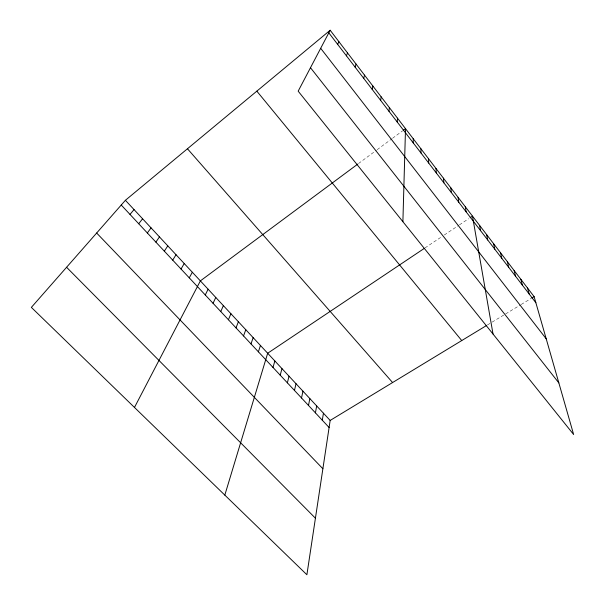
<?xml version="1.0" encoding="UTF-8"?>
<svg xmlns="http://www.w3.org/2000/svg" width="605" height="605" viewBox="0 0 605 605"><rect width="100%" height="100%" fill="white"/><g stroke="black" fill="none" stroke-linecap="round" stroke-linejoin="round"><path stroke-width="0.45" stroke-dasharray="3.02 2.27" d="M358.508 163.539L376.416 150.252M377.172 149.692L391.821 138.817M392.539 138.288L402.62 130.809M424.99 247.921L440.546 237.515M444.304 234.997L458.673 225.378M459.437 224.863L468.641 218.707M487.373 325.006L491.305 322.616M492.092 322.14L520.421 304.943M521.177 304.481L531.069 298.477"/><path stroke-width="0.91" d="M402.892 221.695L405.509 128.661L403.346 130.272M397.235 122.029L397.47 118.164M388.985 111.275L389.355 107.561M380.651 100.415L381.158 96.845M486.586 325.482L330.171 420.437L306.894 574.75L31.362 307.385L125.401 200.293L330.164 30.25L534.117 296.624L573.638 434.519L298.167 91.166L330.164 30.25M322.291 420.203L323.448 413.207M315.424 412.852L316.672 405.925M372.234 89.442L372.869 86.031M308.497 405.441L309.836 398.582M301.517 397.969L302.954 391.178M294.476 390.437L296.011 383.714M363.726 78.355L364.505 75.103M287.375 382.836L289.016 376.189M280.221 375.183L281.96 368.604M273.006 367.462L274.844 360.958M355.135 67.147L356.05 64.062M224.818 495.109L267.675 353.244L424.256 248.421M258.395 351.823L260.445 345.47M250.999 343.905L253.147 337.635M346.446 55.834L347.512 52.907M243.535 335.919L245.796 329.733M236.01 327.872L238.385 321.762M228.425 319.75L230.913 313.723M337.673 44.392L338.883 41.639M220.772 311.56L223.374 305.623M213.058 303.302L215.773 297.448M205.269 294.968L208.105 289.205M134.476 407.445L200.368 280.894L357.774 164.091M189.259 277.831L192.337 272.258M181.024 269.021L184.23 263.538M172.712 260.127L176.047 254.743M164.326 251.151L167.797 245.872M155.871 242.098L159.47 236.918M147.325 232.955L151.069 227.888M138.711 223.737L142.591 218.776M130.014 214.427L134.03 209.572M470.176 217.671L472.482 216.129L493.03 334.036M531.825 298.015L534.117 296.624M66.58 267.274L315.424 518.205M96.656 233.023L322.881 468.746M121.234 205.035L329.105 427.501M125.401 200.293L330.171 420.437M187.452 148.762L392.592 382.541M256.83 91.143L461.744 340.562M310.486 67.715L558.854 382.912M320.68 48.302L546.209 338.815M328.802 32.836L535.871 302.742M527.515 288.003L529.178 294.015M520.852 279.298L522.425 285.212M514.129 270.518L515.611 276.334M507.338 261.655L508.729 267.365M500.494 252.716L501.795 258.32M493.589 243.694L494.784 249.192M486.617 234.589L487.721 239.973M479.583 225.4L480.582 230.679M465.321 206.774L466.115 211.81M458.083 197.328L458.772 202.244M450.786 187.792L451.368 192.594M443.42 178.165L443.889 182.846M435.978 168.455L436.341 173M428.469 158.646L428.718 163.063M420.891 148.747L421.019 153.035M413.238 138.749L413.245 142.901"/></g></svg>
